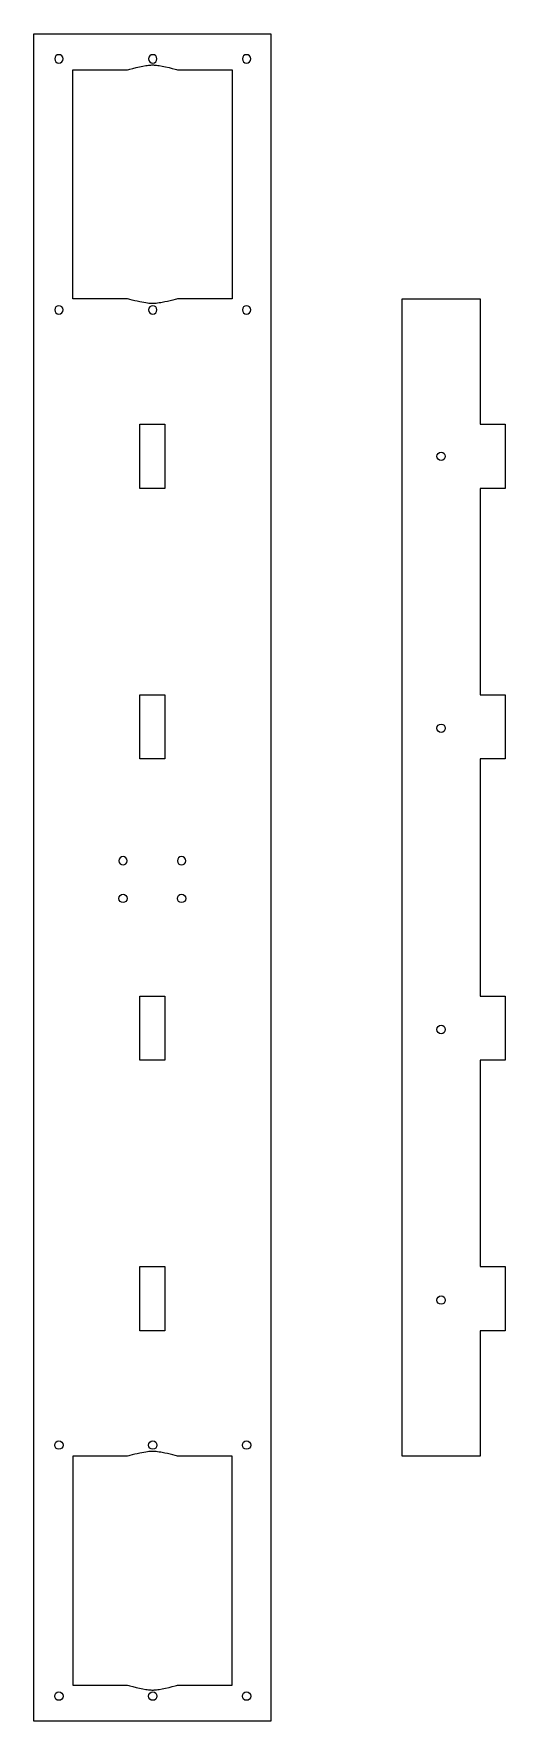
# Model space of a CAD drawing. Extents: x 2075 to 2244, y -286 to 319.
import ezdxf

# ---------------------------------------------------------------- set-up
doc = ezdxf.new("R2010")
doc.units = 0
doc.layers.add('CAMERA_RIG', color=7, linetype='CONTINUOUS')

msp = doc.modelspace()

# ---------------------------------------------------------------- linework, layer by layer
at = {"layer": 'CAMERA_RIG'}
for p, q in [((2075, -286, 235), (2075, 319, 235)), ((2075, 319, 235), (2160, 319, 235)), ((2160, 319, 235), (2160, -286, 235)), ((2089, 224, 235), (2089, 306.05, 235)), ((2089, 306.05, 235), (2107.77, 306.05, 235)), ((2109.43, 306.29, 235), (2110.51, 306.58, 235)), ((2110.51, 306.58, 235), (2111.69, 306.88, 235)), ((2111.69, 306.88, 235), (2112.9, 307.15, 235)), ((2112.9, 307.15, 235), (2114.09, 307.39, 235)), ((2114.09, 307.39, 235), (2115.2, 307.58, 235)), ((2115.2, 307.58, 235), (2115.7, 307.66, 235)), ((2115.7, 307.66, 235), (2116.17, 307.72, 235)), ((2116.17, 307.72, 235), (2116.59, 307.76, 235)), ((2116.59, 307.76, 235), (2116.97, 307.79, 235)), ((2116.97, 307.79, 235), (2117.3, 307.81, 235)), ((2117.3, 307.81, 235), (2117.45, 307.82, 235)), ((2117.45, 307.82, 235), (2117.58, 307.82, 235)), ((2117.58, 307.82, 235), (2117.72, 307.82, 235)), ((2117.72, 307.82, 235), (2117.87, 307.81, 235)), ((2117.87, 307.81, 235), (2118.2, 307.79, 235)), ((2118.2, 307.79, 235), (2118.58, 307.76, 235)), ((2118.58, 307.76, 235), (2119, 307.72, 235)), ((2119, 307.72, 235), (2119.46, 307.66, 235)), ((2119.46, 307.66, 235), (2119.97, 307.58, 235)), ((2119.97, 307.58, 235), (2121.07, 307.39, 235)), ((2121.07, 307.39, 235), (2122.26, 307.15, 235)), ((2122.26, 307.15, 235), (2123.48, 306.88, 235)), ((2123.48, 306.88, 235), (2124.65, 306.58, 235)), ((2124.65, 306.58, 235), (2125.73, 306.29, 235)), ((2127.4, 306.05, 235), (2146.17, 306.05, 235)), ((2146.17, 306.05, 235), (2146.17, 224, 235)), ((2107.77, 224, 235), (2089, 224, 235)), ((2146.17, 224, 235), (2127.4, 224, 235)), ((2207, -191, 258), (2207, 224, 258)), ((2207, 224, 258), (2235, 224, 258)), ((2235, 224, 258), (2235, 179, 258)), ((2114.45, 222.6, 235), (2113, 222.88, 235)), ((2115.12, 222.48, 235), (2114.45, 222.6, 235)), ((2115.74, 222.39, 235), (2115.12, 222.48, 235)), ((2116.3, 222.32, 235), (2115.74, 222.39, 235)), ((2116.8, 222.27, 235), (2116.3, 222.32, 235)), ((2117.02, 222.26, 235), (2116.8, 222.27, 235)), ((2117.23, 222.24, 235), (2117.02, 222.26, 235)), ((2117.41, 222.24, 235), (2117.23, 222.24, 235)), ((2117.58, 222.23, 235), (2117.41, 222.24, 235)), ((2117.75, 222.24, 235), (2117.58, 222.23, 235)), ((2117.93, 222.24, 235), (2117.75, 222.24, 235)), ((2118.13, 222.25, 235), (2117.93, 222.24, 235)), ((2118.34, 222.27, 235), (2118.13, 222.25, 235)), ((2118.82, 222.32, 235), (2118.34, 222.27, 235)), ((2119.36, 222.38, 235), (2118.82, 222.32, 235)), ((2119.96, 222.47, 235), (2119.36, 222.38, 235)), ((2120.6, 222.57, 235), (2119.96, 222.47, 235)), ((2122, 222.84, 235), (2120.6, 222.57, 235)), ((2113, 156, 235), (2113, 179, 235)), ((2113, 179, 235), (2122, 179, 235)), ((2122, 179, 235), (2122, 156, 235)), ((2235, 179, 258), (2244, 179, 258)), ((2244, 179, 258), (2244, 156, 258)), ((2122, 156, 235), (2113, 156, 235)), ((2244, 156, 258), (2235, 156, 258)), ((2235, 156, 258), (2235, 82, 258)), ((2113, 59, 235), (2113, 82, 235)), ((2113, 82, 235), (2122, 82, 235)), ((2122, 82, 235), (2122, 59, 235)), ((2235, 82, 258), (2244, 82, 258)), ((2244, 82, 258), (2244, 59, 258)), ((2122, 59, 235), (2113, 59, 235)), ((2244, 59, 258), (2235, 59, 258)), ((2235, 59, 258), (2235, -26, 258)), ((2113, -26, 235), (2122, -26, 235)), ((2113, -49, 235), (2113, -26, 235)), ((2122, -26, 235), (2122, -49, 235)), ((2235, -26, 258), (2244, -26, 258)), ((2244, -26, 258), (2244, -49, 258)), ((2122, -49, 235), (2113, -49, 235)), ((2244, -49, 258), (2235, -49, 258)), ((2235, -49, 258), (2235, -123, 258)), ((2113, -146, 235), (2113, -123, 235)), ((2113, -123, 235), (2122, -123, 235)), ((2122, -123, 235), (2122, -146, 235)), ((2235, -123, 258), (2244, -123, 258)), ((2244, -123, 258), (2244, -146, 258)), ((2122, -146, 235), (2113, -146, 235)), ((2244, -146, 258), (2235, -146, 258)), ((2235, -146, 258), (2235, -191, 258)), ((2107.77, -191, 235), (2089, -191, 235)), ((2089, -191, 235), (2089, -273.05, 235)), ((2114.45, -189.6, 235), (2113, -189.88, 235)), ((2115.12, -189.48, 235), (2114.45, -189.6, 235)), ((2115.74, -189.39, 235), (2115.12, -189.48, 235)), ((2116.3, -189.32, 235), (2115.74, -189.39, 235)), ((2116.8, -189.27, 235), (2116.3, -189.32, 235)), ((2117.02, -189.26, 235), (2116.8, -189.27, 235)), ((2117.23, -189.24, 235), (2117.02, -189.26, 235)), ((2117.41, -189.24, 235), (2117.23, -189.24, 235)), ((2117.58, -189.23, 235), (2117.41, -189.24, 235)), ((2117.75, -189.24, 235), (2117.58, -189.23, 235)), ((2117.93, -189.24, 235), (2117.75, -189.24, 235)), ((2118.13, -189.25, 235), (2117.93, -189.24, 235)), ((2118.34, -189.27, 235), (2118.13, -189.25, 235)), ((2118.82, -189.32, 235), (2118.34, -189.27, 235)), ((2119.36, -189.38, 235), (2118.82, -189.32, 235)), ((2119.96, -189.47, 235), (2119.36, -189.38, 235)), ((2120.6, -189.57, 235), (2119.96, -189.47, 235)), ((2122, -189.84, 235), (2120.6, -189.57, 235)), ((2146.17, -191, 235), (2127.4, -191, 235)), ((2146.17, -273.05, 235), (2146.17, -191, 235)), ((2235, -191, 258), (2207, -191, 258)), ((2089, -273.05, 235), (2107.77, -273.05, 235)), ((2109.43, -273.29, 235), (2110.51, -273.58, 235)), ((2110.51, -273.58, 235), (2111.69, -273.88, 235)), ((2111.69, -273.88, 235), (2112.9, -274.15, 235)), ((2112.9, -274.15, 235), (2114.09, -274.39, 235)), ((2114.09, -274.39, 235), (2115.2, -274.58, 235)), ((2115.2, -274.58, 235), (2115.7, -274.66, 235)), ((2115.7, -274.66, 235), (2116.17, -274.72, 235)), ((2116.17, -274.72, 235), (2116.59, -274.76, 235)), ((2116.59, -274.76, 235), (2116.97, -274.79, 235)), ((2116.97, -274.79, 235), (2117.3, -274.81, 235)), ((2117.3, -274.81, 235), (2117.45, -274.82, 235)), ((2117.45, -274.82, 235), (2117.58, -274.82, 235)), ((2117.58, -274.82, 235), (2117.72, -274.82, 235)), ((2117.72, -274.82, 235), (2117.87, -274.81, 235)), ((2117.87, -274.81, 235), (2118.2, -274.79, 235)), ((2118.2, -274.79, 235), (2118.58, -274.76, 235)), ((2118.58, -274.76, 235), (2119, -274.72, 235)), ((2119, -274.72, 235), (2119.46, -274.66, 235)), ((2119.46, -274.66, 235), (2119.97, -274.58, 235)), ((2119.97, -274.58, 235), (2121.07, -274.39, 235)), ((2121.07, -274.39, 235), (2122.26, -274.15, 235)), ((2122.26, -274.15, 235), (2123.48, -273.88, 235)), ((2123.48, -273.88, 235), (2124.65, -273.58, 235)), ((2124.65, -273.58, 235), (2125.73, -273.29, 235)), ((2127.4, -273.05, 235), (2146.17, -273.05, 235)), ((2160, -286, 235), (2075, -286, 235))]:
    msp.add_line(p, q, dxfattribs=at)
at = {"layer": 'CAMERA_RIG', "extrusion": (0, 0, -1)}
for centre in [(-2084, 310, -235), (-2117.64, 310, -235), (-2151.28, 310, -235), (-2084, 220, -235), (-2117.64, 220, -235), (-2151.28, 220, -235), (-2107, 22.5, -235), (-2128, 22.5, -235)]:
    msp.add_circle(centre, 1.5, dxfattribs=at)
at = {"layer": 'CAMERA_RIG'}
for centre in [(2221, 167.5, 258), (2221, 70, 258), (2107, 9, 235), (2128, 9, 235), (2221, -38, 258), (2221, -135, 258), (2084, -187, 235), (2117.64, -187, 235), (2151.28, -187, 235), (2084, -277, 235), (2117.64, -277, 235), (2151.28, -277, 235)]:
    msp.add_circle(centre, 1.5, dxfattribs=at)
for centre, radius, start, end in [((2107.77, 312.05, 235), 6, 270, 286.10685), ((2127.4, 312.05, 235), 6, 253.89315, 270), ((2107.77, 218, 235), 6, 73.89315, 90), ((2127.4, 218, 235), 6, 90, 106.10685), ((2123.59, -240.08, 235), 51.3, 101.91471, 106.02026), ((2111.56, -240.13, 235), 51.36, 73.98188, 78.2722)]:
    msp.add_arc(centre, radius, start, end, dxfattribs=at)
at = {"layer": 'CAMERA_RIG', "extrusion": (0, 0, -1)}
for centre, radius, start, end in [((-2123.59, 273.08, -235), 51.3, 281.91471, 286.02026), ((-2111.56, 273.13, -235), 51.36, 253.98188, 258.2722), ((-2107.77, -185, -235), 6, 253.89315, 270), ((-2127.4, -185, -235), 6, 270, 286.10685), ((-2107.77, -279.05, -235), 6, 90, 106.10685), ((-2127.4, -279.05, -235), 6, 73.89315, 90)]:
    msp.add_arc(centre, radius, start, end, dxfattribs=at)

doc.saveas('drawing.dxf')
